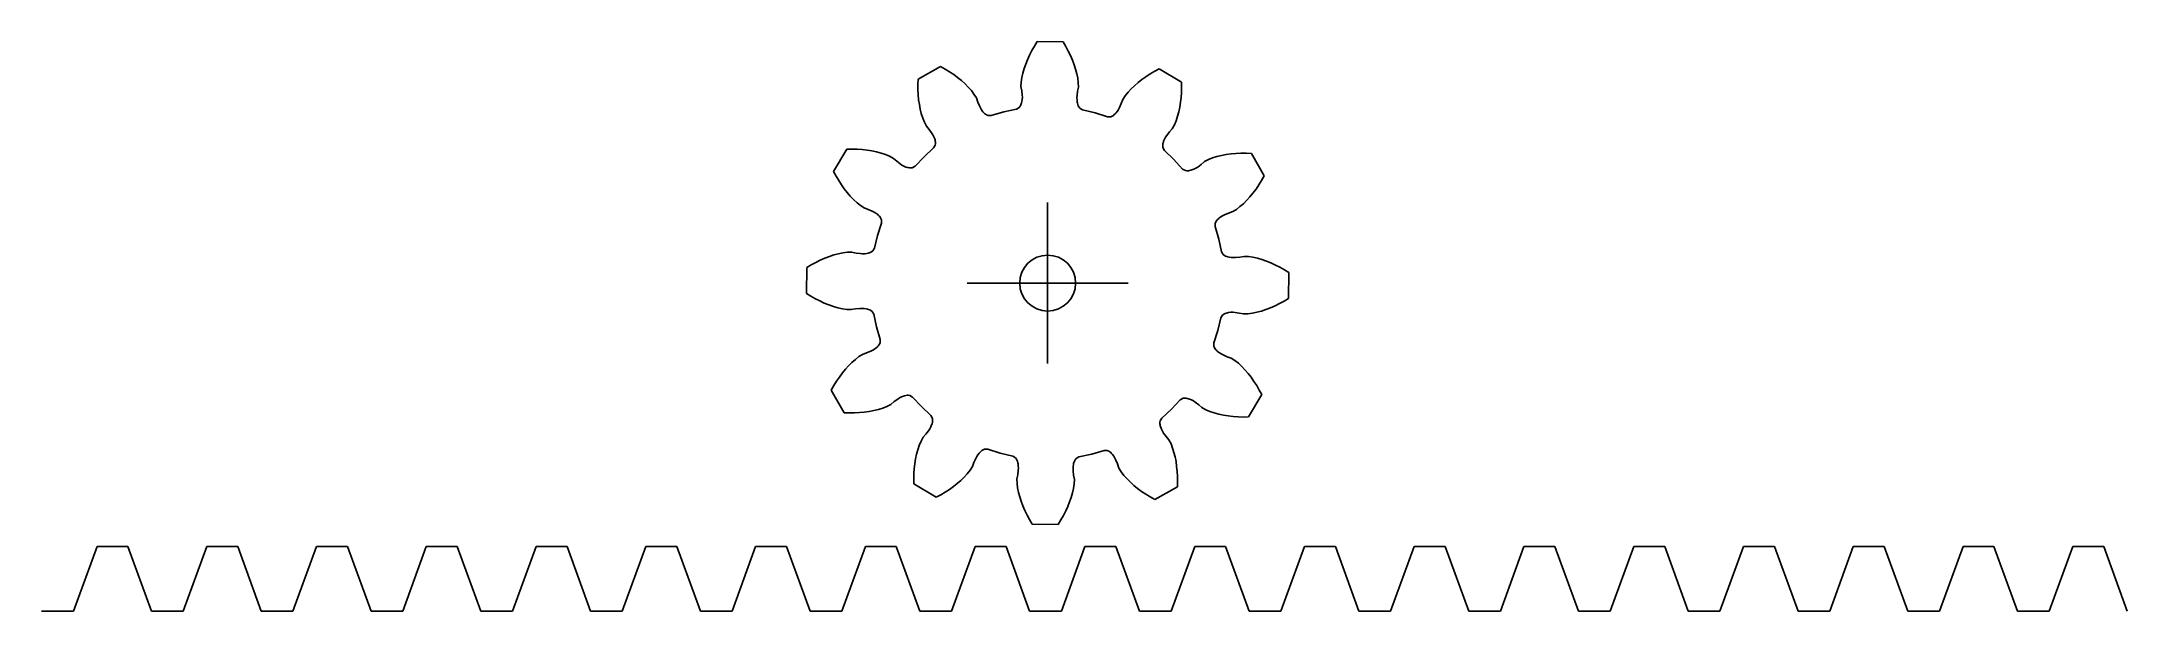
# Model space of a CAD drawing. Extents: x 65 to 214, y -100 to -59.
import ezdxf

# ---------------------------------------------------------------- set-up
doc = ezdxf.new("R2010")
doc.units = 0
doc.header["$MEASUREMENT"] = 0

msp = doc.modelspace()

# ---------------------------------------------------------------- linework, layer by layer
for p, q in [((136.09, -59.69), (136.29, -59.37)), ((136.29, -59.37), (138.14, -59.39)), ((138.14, -59.39), (138.33, -59.72)), ((127.76, -62.06), (129.37, -61.15)), ((129.37, -61.15), (129.7, -61.34)), ((135.35, -61.3), (135.46, -60.98)), ((135.46, -60.98), (135.59, -60.66)), ((135.59, -60.66), (135.74, -60.34)), ((135.74, -60.34), (135.91, -60.01)), ((135.91, -60.01), (136.09, -59.69)), ((138.33, -59.72), (138.5, -60.04)), ((138.5, -60.04), (138.66, -60.37)), ((138.66, -60.37), (138.8, -60.69)), ((138.8, -60.69), (138.93, -61.02)), ((138.93, -61.02), (139.03, -61.34)), ((127.74, -62.43), (127.76, -62.06)), ((127.75, -62.8), (127.74, -62.43)), ((129.7, -61.34), (130.01, -61.53)), ((130.01, -61.53), (130.31, -61.73)), ((130.31, -61.73), (130.59, -61.94)), ((130.59, -61.94), (130.86, -62.16)), ((130.86, -62.16), (131.12, -62.39)), ((131.12, -62.39), (131.35, -62.63)), ((131.35, -62.63), (131.57, -62.87)), ((135.12, -62.58), (135.14, -62.26)), ((135.18, -62.88), (135.12, -62.58)), ((135.14, -62.26), (135.19, -61.94)), ((135.19, -61.94), (135.26, -61.63)), ((135.26, -61.63), (135.35, -61.3)), ((139.03, -61.34), (139.12, -61.67)), ((139.12, -61.67), (139.18, -61.99)), ((139.23, -62.62), (139.17, -62.92)), ((139.18, -61.99), (139.22, -62.31)), ((139.22, -62.31), (139.23, -62.62)), ((143, -62.75), (143.24, -62.52)), ((143.24, -62.52), (143.5, -62.29)), ((143.5, -62.29), (143.78, -62.08)), ((143.78, -62.08), (144.06, -61.88)), ((144.06, -61.88), (144.37, -61.68)), ((144.37, -61.68), (144.69, -61.49)), ((144.69, -61.49), (145.02, -61.31)), ((145.02, -61.31), (146.61, -62.26)), ((146.61, -62.63), (146.6, -63)), ((146.61, -62.26), (146.61, -62.63)), ((127.77, -63.16), (127.75, -62.8)), ((127.8, -63.52), (127.77, -63.16)), ((127.85, -63.86), (127.8, -63.52)), ((127.91, -64.2), (127.85, -63.86)), ((131.57, -62.87), (131.76, -63.13)), ((131.76, -63.13), (131.93, -63.4)), ((131.93, -63.4), (132.03, -63.69)), ((132.03, -63.69), (132.15, -63.97)), ((132.15, -63.97), (132.22, -64.11)), ((132.22, -64.11), (132.3, -64.25)), ((134.8, -64.19), (135, -64.08)), ((135, -64.08), (135.07, -63.99)), ((135.07, -63.99), (135.11, -63.9)), ((135.11, -63.9), (135.14, -63.82)), ((135.14, -63.82), (135.17, -63.74)), ((135.17, -63.74), (135.19, -63.66)), ((135.21, -63.19), (135.18, -62.88)), ((135.19, -63.66), (135.21, -63.5)), ((135.22, -63.34), (135.21, -63.19)), ((135.21, -63.5), (135.22, -63.34)), ((139.13, -63.23), (139.12, -63.38)), ((139.12, -63.38), (139.13, -63.54)), ((139.17, -62.92), (139.13, -63.23)), ((139.13, -63.54), (139.15, -63.7)), ((139.15, -63.7), (139.16, -63.78)), ((139.16, -63.78), (139.19, -63.86)), ((139.19, -63.86), (139.22, -63.95)), ((139.22, -63.95), (139.26, -64.03)), ((139.26, -64.03), (139.33, -64.12)), ((139.33, -64.12), (139.53, -64.24)), ((142.11, -64.22), (142.18, -64.08)), ((142.18, -64.08), (142.3, -63.8)), ((142.3, -63.8), (142.41, -63.51)), ((142.41, -63.51), (142.58, -63.24)), ((142.58, -63.24), (142.78, -62.99)), ((142.78, -62.99), (143, -62.75)), ((146.48, -64.06), (146.41, -64.39)), ((146.54, -63.71), (146.48, -64.06)), ((146.58, -63.36), (146.54, -63.71)), ((146.6, -63), (146.58, -63.36)), ((127.99, -64.52), (127.91, -64.2)), ((128.09, -64.84), (127.99, -64.52)), ((128.21, -65.13), (128.09, -64.84)), ((128.35, -65.41), (128.21, -65.13)), ((128.55, -65.65), (128.35, -65.41)), ((128.73, -65.9), (128.55, -65.65)), ((132.3, -64.25), (132.4, -64.38)), ((132.4, -64.38), (132.45, -64.44)), ((132.45, -64.44), (132.51, -64.5)), ((132.51, -64.5), (132.58, -64.55)), ((132.58, -64.55), (132.66, -64.61)), ((132.66, -64.61), (132.77, -64.65)), ((132.77, -64.65), (132.99, -64.65)), ((132.99, -64.65), (133.89, -64.39)), ((133.89, -64.39), (134.8, -64.19)), ((139.53, -64.24), (140.43, -64.46)), ((140.43, -64.46), (141.32, -64.74)), ((141.32, -64.74), (141.55, -64.74)), ((141.55, -64.74), (141.65, -64.7)), ((141.65, -64.7), (141.73, -64.65)), ((141.73, -64.65), (141.8, -64.59)), ((141.8, -64.59), (141.87, -64.54)), ((141.87, -64.54), (141.92, -64.48)), ((141.92, -64.48), (142.02, -64.35)), ((142.02, -64.35), (142.11, -64.22)), ((145.95, -65.6), (145.74, -65.83)), ((146.1, -65.32), (145.95, -65.6)), ((146.22, -65.03), (146.1, -65.32)), ((146.32, -64.71), (146.22, -65.03)), ((146.41, -64.39), (146.32, -64.71)), ((121.71, -68.65), (122.65, -67.06)), ((122.65, -67.06), (123.03, -67.05)), ((123.03, -67.05), (123.4, -67.06)), ((123.4, -67.06), (123.76, -67.09)), ((123.76, -67.09), (124.11, -67.13)), ((124.11, -67.13), (124.45, -67.19)), ((128.19, -67.6), (128.87, -66.97)), ((128.81, -66.03), (128.73, -65.9)), ((128.89, -66.17), (128.81, -66.03)), ((128.87, -66.97), (128.99, -66.78)), ((128.95, -66.32), (128.89, -66.17)), ((128.97, -66.4), (128.95, -66.32)), ((128.99, -66.48), (128.97, -66.4)), ((129, -66.57), (128.99, -66.48)), ((128.99, -66.78), (129.01, -66.67)), ((129.01, -66.67), (129, -66.57)), ((145.27, -66.74), (145.26, -66.84)), ((145.26, -66.84), (145.28, -66.95)), ((145.28, -66.65), (145.27, -66.74)), ((145.31, -66.57), (145.28, -66.65)), ((145.28, -66.95), (145.39, -67.15)), ((145.33, -66.49), (145.31, -66.57)), ((145.4, -66.34), (145.33, -66.49)), ((145.39, -67.15), (146.07, -67.79)), ((145.47, -66.21), (145.4, -66.34)), ((145.55, -66.08), (145.47, -66.21)), ((145.74, -65.83), (145.55, -66.08)), ((124.45, -67.19), (124.79, -67.26)), ((124.79, -67.26), (125.11, -67.34)), ((125.11, -67.34), (125.42, -67.45)), ((125.42, -67.45), (125.72, -67.57)), ((125.72, -67.57), (125.99, -67.72)), ((125.99, -67.72), (126.23, -67.92)), ((126.23, -67.92), (126.47, -68.11)), ((126.47, -68.11), (126.6, -68.2)), ((126.6, -68.2), (126.74, -68.27)), ((126.74, -68.27), (126.89, -68.34)), ((126.89, -68.34), (126.97, -68.36)), ((126.97, -68.36), (127.05, -68.38)), ((127.05, -68.38), (127.14, -68.4)), ((127.14, -68.4), (127.23, -68.4)), ((127.23, -68.4), (127.34, -68.39)), ((127.34, -68.39), (127.54, -68.28)), ((127.54, -68.28), (128.19, -67.6)), ((146.07, -67.79), (146.69, -68.48)), ((146.69, -68.48), (146.89, -68.59)), ((146.89, -68.59), (147, -68.61)), ((147, -68.61), (147.1, -68.61)), ((147.1, -68.61), (147.19, -68.59)), ((147.19, -68.59), (147.27, -68.57)), ((147.27, -68.57), (147.35, -68.55)), ((147.35, -68.55), (147.5, -68.49)), ((147.5, -68.49), (147.64, -68.42)), ((147.64, -68.42), (147.77, -68.34)), ((147.77, -68.34), (148.02, -68.15)), ((148.02, -68.15), (148.25, -67.95)), ((148.25, -67.95), (148.53, -67.81)), ((148.53, -67.81), (148.83, -67.69)), ((148.83, -67.69), (149.14, -67.59)), ((149.14, -67.59), (149.47, -67.51)), ((149.47, -67.51), (149.8, -67.45)), ((149.8, -67.45), (150.15, -67.4)), ((150.15, -67.4), (150.5, -67.37)), ((150.5, -67.37), (150.86, -67.35)), ((150.86, -67.35), (151.23, -67.35)), ((151.23, -67.35), (151.61, -67.36)), ((151.61, -67.36), (152.52, -68.97)), ((121.89, -68.98), (121.71, -68.65)), ((122.08, -69.3), (121.89, -68.98)), ((122.27, -69.6), (122.08, -69.3)), ((122.48, -69.89), (122.27, -69.6)), ((122.69, -70.17), (122.48, -69.89)), ((151.94, -69.91), (151.72, -70.2)), ((152.14, -69.61), (151.94, -69.91)), ((152.33, -69.3), (152.14, -69.61)), ((152.52, -68.97), (152.33, -69.3)), ((122.91, -70.42), (122.69, -70.17)), ((123.15, -70.67), (122.91, -70.42)), ((123.39, -70.89), (123.15, -70.67)), ((123.64, -71.09), (123.39, -70.89)), ((123.9, -71.26), (123.64, -71.09)), ((124.19, -71.37), (123.9, -71.26)), ((124.48, -71.49), (124.19, -71.37)), ((124.61, -71.56), (124.48, -71.49)), ((124.74, -71.65), (124.61, -71.56)), ((137.03, -82.39), (137.03, -70.88)), ((150.27, -71.53), (149.98, -71.64)), ((150.54, -71.37), (150.27, -71.53)), ((150.79, -71.17), (150.54, -71.37)), ((151.04, -70.96), (150.79, -71.17)), ((151.28, -70.72), (151.04, -70.96)), ((151.5, -70.47), (151.28, -70.72)), ((151.72, -70.2), (151.5, -70.47)), ((124.87, -71.74), (124.74, -71.65)), ((124.85, -73.24), (125.14, -72.35)), ((124.93, -71.8), (124.87, -71.74)), ((124.99, -71.86), (124.93, -71.8)), ((125.05, -71.93), (124.99, -71.86)), ((125.1, -72.02), (125.05, -71.93)), ((125.14, -72.12), (125.1, -72.02)), ((125.14, -72.35), (125.14, -72.12)), ((149.02, -72.37), (149.01, -72.6)), ((149.01, -72.6), (149.28, -73.49)), ((149.06, -72.27), (149.02, -72.37)), ((149.11, -72.19), (149.06, -72.27)), ((149.17, -72.12), (149.11, -72.19)), ((149.23, -72.06), (149.17, -72.12)), ((149.29, -72), (149.23, -72.06)), ((149.42, -71.9), (149.29, -72)), ((149.55, -71.82), (149.42, -71.9)), ((149.69, -71.75), (149.55, -71.82)), ((149.98, -71.64), (149.69, -71.75)), ((121.74, -74.63), (122.06, -74.55)), ((122.06, -74.55), (122.38, -74.48)), ((122.38, -74.48), (122.7, -74.44)), ((122.7, -74.44), (123.02, -74.43)), ((123.02, -74.43), (123.32, -74.49)), ((123.32, -74.49), (123.62, -74.53)), ((123.62, -74.53), (123.78, -74.54)), ((123.78, -74.54), (123.94, -74.54)), ((123.94, -74.54), (124.1, -74.52)), ((124.1, -74.52), (124.18, -74.5)), ((124.18, -74.5), (124.26, -74.48)), ((124.26, -74.48), (124.34, -74.45)), ((124.34, -74.45), (124.43, -74.4)), ((124.43, -74.4), (124.52, -74.34)), ((124.52, -74.34), (124.64, -74.14)), ((124.64, -74.14), (124.85, -73.24)), ((149.28, -73.49), (149.48, -74.4)), ((149.48, -74.4), (149.59, -74.6)), ((149.59, -74.6), (149.68, -74.67)), ((119.77, -77.38), (119.79, -75.53)), ((119.79, -75.53), (120.11, -75.34)), ((120.11, -75.34), (120.44, -75.16)), ((120.44, -75.16), (120.76, -75.01)), ((120.76, -75.01), (121.09, -74.86)), ((121.09, -74.86), (121.41, -74.74)), ((121.41, -74.74), (121.74, -74.63)), ((137.03, -74.64), (137.03, -74.64)), ((137.03, -74.64), (137.03, -74.64)), ((149.68, -74.67), (149.76, -74.72)), ((149.76, -74.72), (149.85, -74.75)), ((149.85, -74.75), (149.93, -74.77)), ((149.93, -74.77), (150.01, -74.79)), ((150.01, -74.79), (150.17, -74.81)), ((150.17, -74.81), (150.32, -74.82)), ((150.32, -74.82), (150.48, -74.82)), ((150.48, -74.82), (150.79, -74.78)), ((150.79, -74.78), (151.09, -74.73)), ((151.09, -74.73), (151.4, -74.74)), ((151.4, -74.74), (151.72, -74.79)), ((151.72, -74.79), (152.04, -74.86)), ((152.04, -74.86), (152.36, -74.96)), ((152.36, -74.96), (152.69, -75.07)), ((152.69, -75.07), (153.01, -75.2)), ((153.01, -75.2), (153.33, -75.35)), ((153.33, -75.35), (153.65, -75.51)), ((153.65, -75.51), (153.97, -75.69)), ((153.97, -75.69), (154.29, -75.89)), ((154.29, -75.89), (154.27, -77.74)), ((120.09, -77.58), (119.77, -77.38)), ((120.41, -77.76), (120.09, -77.58)), ((142.79, -76.64), (131.27, -76.64)), ((120.73, -77.92), (120.41, -77.76)), ((121.05, -78.07), (120.73, -77.92)), ((121.38, -78.2), (121.05, -78.07)), ((121.7, -78.32), (121.38, -78.2)), ((122.02, -78.41), (121.7, -78.32)), ((122.34, -78.48), (122.02, -78.41)), ((122.66, -78.53), (122.34, -78.48)), ((122.97, -78.54), (122.66, -78.53)), ((123.28, -78.49), (122.97, -78.54)), ((123.58, -78.46), (123.28, -78.49)), ((123.74, -78.45), (123.58, -78.46)), ((123.9, -78.46), (123.74, -78.45)), ((124.05, -78.48), (123.9, -78.46)), ((124.14, -78.5), (124.05, -78.48)), ((124.22, -78.52), (124.14, -78.5)), ((124.3, -78.56), (124.22, -78.52)), ((124.39, -78.6), (124.3, -78.56)), ((124.47, -78.67), (124.39, -78.6)), ((124.59, -78.87), (124.47, -78.67)), ((124.78, -79.78), (124.59, -78.87)), ((149.54, -78.93), (149.43, -79.13)), ((149.63, -78.87), (149.54, -78.93)), ((149.72, -78.82), (149.63, -78.87)), ((149.8, -78.79), (149.72, -78.82)), ((149.89, -78.77), (149.8, -78.79)), ((149.97, -78.75), (149.89, -78.77)), ((150.13, -78.73), (149.97, -78.75)), ((150.28, -78.73), (150.13, -78.73)), ((150.44, -78.74), (150.28, -78.73)), ((150.74, -78.78), (150.44, -78.74)), ((151.05, -78.84), (150.74, -78.78)), ((151.36, -78.83), (151.05, -78.84)), ((151.68, -78.79), (151.36, -78.83)), ((152, -78.72), (151.68, -78.79)), ((152.32, -78.64), (152, -78.72)), ((152.65, -78.53), (152.32, -78.64)), ((152.97, -78.41), (152.65, -78.53)), ((153.3, -78.27), (152.97, -78.41)), ((153.63, -78.11), (153.3, -78.27)), ((153.95, -77.93), (153.63, -78.11)), ((154.27, -77.74), (153.95, -77.93)), ((125.05, -80.67), (124.78, -79.78)), ((149.21, -80.04), (148.93, -80.92)), ((149.43, -79.13), (149.21, -80.04)), ((123.27, -82.1), (123.52, -81.9)), ((123.52, -81.9), (123.79, -81.74)), ((123.79, -81.74), (124.08, -81.64)), ((124.08, -81.64), (124.37, -81.52)), ((124.37, -81.52), (124.51, -81.45)), ((124.51, -81.45), (124.64, -81.37)), ((124.64, -81.37), (124.77, -81.27)), ((124.77, -81.27), (124.83, -81.22)), ((124.83, -81.22), (124.89, -81.16)), ((124.89, -81.16), (124.95, -81.09)), ((124.95, -81.09), (125, -81)), ((125, -81), (125.05, -80.9)), ((125.05, -80.9), (125.05, -80.67)), ((148.93, -80.92), (148.92, -81.15)), ((148.92, -81.15), (148.97, -81.26)), ((148.97, -81.26), (149.02, -81.34)), ((149.02, -81.34), (149.07, -81.41)), ((149.07, -81.41), (149.13, -81.47)), ((149.13, -81.47), (149.19, -81.53)), ((149.19, -81.53), (149.32, -81.63)), ((149.32, -81.63), (149.45, -81.71)), ((149.45, -81.71), (149.59, -81.78)), ((149.59, -81.78), (149.87, -81.91)), ((149.87, -81.91), (150.16, -82.01)), ((150.16, -82.01), (150.42, -82.18)), ((121.92, -83.66), (122.13, -83.36)), ((122.13, -83.36), (122.34, -83.07)), ((122.34, -83.07), (122.56, -82.8)), ((122.56, -82.8), (122.79, -82.55)), ((122.79, -82.55), (123.02, -82.31)), ((123.02, -82.31), (123.27, -82.1)), ((150.42, -82.18), (150.68, -82.38)), ((150.68, -82.38), (150.92, -82.61)), ((150.92, -82.61), (151.15, -82.85)), ((151.15, -82.85), (151.37, -83.1)), ((151.37, -83.1), (151.59, -83.38)), ((151.59, -83.38), (151.79, -83.67)), ((121.55, -84.3), (121.73, -83.97)), ((122.46, -85.91), (121.55, -84.3)), ((121.73, -83.97), (121.92, -83.66)), ((126.3, -84.94), (126.05, -85.12)), ((126.43, -84.85), (126.3, -84.94)), ((126.57, -84.78), (126.43, -84.85)), ((126.72, -84.72), (126.57, -84.78)), ((126.79, -84.7), (126.72, -84.72)), ((126.88, -84.68), (126.79, -84.7)), ((126.97, -84.66), (126.88, -84.68)), ((127.06, -84.66), (126.97, -84.66)), ((127.17, -84.68), (127.06, -84.66)), ((127.37, -84.79), (127.17, -84.68)), ((128, -85.48), (127.37, -84.79)), ((146.52, -84.99), (145.88, -85.67)), ((146.72, -84.88), (146.52, -84.99)), ((146.83, -84.87), (146.72, -84.88)), ((146.93, -84.87), (146.83, -84.87)), ((147.01, -84.89), (146.93, -84.87)), ((147.1, -84.91), (147.01, -84.89)), ((147.18, -84.94), (147.1, -84.91)), ((147.32, -85), (147.18, -84.94)), ((147.46, -85.07), (147.32, -85)), ((152.35, -84.62), (151.41, -86.21)), ((151.79, -83.67), (151.99, -83.97)), ((151.99, -83.97), (152.17, -84.29)), ((152.17, -84.29), (152.35, -84.62)), ((122.83, -85.92), (122.46, -85.91)), ((123.2, -85.92), (122.83, -85.92)), ((123.56, -85.9), (123.2, -85.92)), ((123.91, -85.87), (123.56, -85.9)), ((124.26, -85.82), (123.91, -85.87)), ((124.59, -85.76), (124.26, -85.82)), ((124.92, -85.68), (124.59, -85.76)), ((125.23, -85.58), (124.92, -85.68)), ((125.53, -85.46), (125.23, -85.58)), ((125.81, -85.32), (125.53, -85.46)), ((126.05, -85.12), (125.81, -85.32)), ((128.67, -86.12), (128, -85.48)), ((128.79, -86.32), (128.67, -86.12)), ((128.78, -86.62), (128.79, -86.53)), ((128.8, -86.43), (128.79, -86.32)), ((128.79, -86.53), (128.8, -86.43)), ((145.07, -86.49), (145.06, -86.6)), ((145.19, -86.3), (145.07, -86.49)), ((145.88, -85.67), (145.19, -86.3)), ((147.59, -85.16), (147.46, -85.07)), ((147.84, -85.35), (147.59, -85.16)), ((148.07, -85.55), (147.84, -85.35)), ((148.35, -85.7), (148.07, -85.55)), ((148.64, -85.82), (148.35, -85.7)), ((148.95, -85.93), (148.64, -85.82)), ((149.28, -86.01), (148.95, -85.93)), ((149.61, -86.09), (149.28, -86.01)), ((149.95, -86.14), (149.61, -86.09)), ((150.31, -86.18), (149.95, -86.14)), ((150.67, -86.21), (150.31, -86.18)), ((151.03, -86.22), (150.67, -86.21)), ((151.41, -86.21), (151.03, -86.22)), ((127.84, -88.25), (127.97, -87.95)), ((127.97, -87.95), (128.12, -87.67)), ((128.12, -87.67), (128.32, -87.44)), ((128.32, -87.44), (128.51, -87.2)), ((128.51, -87.2), (128.59, -87.07)), ((128.59, -87.07), (128.67, -86.93)), ((128.67, -86.93), (128.73, -86.78)), ((128.73, -86.78), (128.76, -86.7)), ((128.76, -86.7), (128.78, -86.62)), ((145.06, -86.6), (145.06, -86.7)), ((145.06, -86.7), (145.07, -86.79)), ((145.07, -86.79), (145.09, -86.87)), ((145.09, -86.87), (145.12, -86.95)), ((145.12, -86.95), (145.18, -87.1)), ((145.18, -87.1), (145.25, -87.24)), ((145.25, -87.24), (145.33, -87.37)), ((145.33, -87.37), (145.52, -87.62)), ((145.52, -87.62), (145.71, -87.86)), ((145.71, -87.86), (145.86, -88.14)), ((127.53, -89.56), (127.58, -89.21)), ((127.58, -89.21), (127.65, -88.88)), ((127.65, -88.88), (127.74, -88.56)), ((127.74, -88.56), (127.84, -88.25)), ((131.76, -89.48), (131.65, -89.76)), ((131.88, -89.19), (131.76, -89.48)), ((131.96, -89.05), (131.88, -89.19)), ((132.04, -88.92), (131.96, -89.05)), ((132.14, -88.8), (132.04, -88.92)), ((132.2, -88.74), (132.14, -88.8)), ((132.26, -88.68), (132.2, -88.74)), ((132.33, -88.62), (132.26, -88.68)), ((132.41, -88.57), (132.33, -88.62)), ((132.52, -88.53), (132.41, -88.57)), ((132.74, -88.53), (132.52, -88.53)), ((133.63, -88.81), (132.74, -88.53)), ((134.54, -89.03), (133.63, -88.81)), ((134.73, -89.15), (134.54, -89.03)), ((134.8, -89.24), (134.73, -89.15)), ((134.84, -89.32), (134.8, -89.24)), ((134.88, -89.41), (134.84, -89.32)), ((134.9, -89.49), (134.88, -89.41)), ((134.92, -89.57), (134.9, -89.49)), ((138.89, -89.53), (138.88, -89.61)), ((138.92, -89.45), (138.89, -89.53)), ((138.95, -89.37), (138.92, -89.45)), ((139, -89.28), (138.95, -89.37)), ((139.07, -89.19), (139, -89.28)), ((139.27, -89.08), (139.07, -89.19)), ((140.18, -88.88), (139.27, -89.08)), ((139.27, -89.08), (139.27, -89.08)), ((141.07, -88.62), (140.18, -88.88)), ((141.3, -88.62), (141.07, -88.62)), ((141.4, -88.66), (141.3, -88.62)), ((141.48, -88.72), (141.4, -88.66)), ((141.55, -88.77), (141.48, -88.72)), ((141.61, -88.83), (141.55, -88.77)), ((141.67, -88.9), (141.61, -88.83)), ((141.76, -89.02), (141.67, -88.9)), ((141.84, -89.16), (141.76, -89.02)), ((141.92, -89.3), (141.84, -89.16)), ((142.03, -89.58), (141.92, -89.3)), ((145.86, -88.14), (145.97, -88.44)), ((145.97, -88.44), (146.07, -88.75)), ((146.07, -88.75), (146.15, -89.07)), ((146.15, -89.07), (146.22, -89.41)), ((146.22, -89.41), (146.26, -89.75)), ((127.45, -90.64), (127.46, -90.27)), ((127.45, -91.01), (127.45, -90.64)), ((129.05, -91.96), (127.45, -91.01)), ((127.46, -90.27), (127.49, -89.91)), ((127.49, -89.91), (127.53, -89.56)), ((130.56, -90.98), (130.29, -91.19)), ((130.82, -90.75), (130.56, -90.98)), ((131.06, -90.52), (130.82, -90.75)), ((131.28, -90.28), (131.06, -90.52)), ((131.48, -90.03), (131.28, -90.28)), ((131.65, -89.76), (131.48, -90.03)), ((134.83, -90.65), (134.89, -90.35)), ((134.84, -90.97), (134.83, -90.65)), ((134.88, -91.28), (134.84, -90.97)), ((134.89, -90.35), (134.93, -90.04)), ((134.93, -89.73), (134.92, -89.57)), ((134.94, -89.89), (134.93, -89.73)), ((134.93, -90.04), (134.94, -89.89)), ((138.88, -89.61), (138.85, -89.77)), ((138.85, -89.77), (138.85, -89.93)), ((138.85, -89.93), (138.85, -90.08)), ((138.85, -90.08), (138.89, -90.39)), ((138.92, -91.01), (138.88, -91.33)), ((138.89, -90.39), (138.94, -90.69)), ((138.94, -90.69), (138.92, -91.01)), ((142.13, -89.87), (142.03, -89.58)), ((142.3, -90.14), (142.13, -89.87)), ((142.49, -90.4), (142.3, -90.14)), ((142.71, -90.64), (142.49, -90.4)), ((142.95, -90.88), (142.71, -90.64)), ((143.2, -91.11), (142.95, -90.88)), ((146.26, -89.75), (146.3, -90.11)), ((146.3, -90.11), (146.32, -90.47)), ((146.32, -90.84), (146.31, -91.21)), ((146.32, -90.47), (146.32, -90.84)), ((129.38, -91.78), (129.05, -91.96)), ((129.69, -91.59), (129.38, -91.78)), ((130, -91.4), (129.69, -91.59)), ((130.29, -91.19), (130, -91.4)), ((134.94, -91.61), (134.88, -91.28)), ((135.03, -91.93), (134.94, -91.61)), ((135.14, -92.25), (135.03, -91.93)), ((135.26, -92.58), (135.14, -92.25)), ((138.6, -92.29), (138.47, -92.61)), ((138.71, -91.97), (138.6, -92.29)), ((138.8, -91.65), (138.71, -91.97)), ((138.88, -91.33), (138.8, -91.65)), ((143.47, -91.33), (143.2, -91.11)), ((143.75, -91.54), (143.47, -91.33)), ((144.05, -91.74), (143.75, -91.54)), ((144.37, -91.94), (144.05, -91.74)), ((144.69, -92.12), (144.37, -91.94)), ((146.31, -91.21), (144.69, -92.12)), ((135.4, -92.9), (135.26, -92.58)), ((135.56, -93.23), (135.4, -92.9)), ((135.73, -93.55), (135.56, -93.23)), ((135.92, -93.88), (135.73, -93.55)), ((137.78, -93.9), (135.92, -93.88)), ((137.97, -93.58), (137.78, -93.9)), ((138.16, -93.26), (137.97, -93.58)), ((138.32, -92.93), (138.16, -93.26)), ((138.47, -92.61), (138.32, -92.93)), ((67.32, -100.12), (69.01, -95.48)), ((69.01, -95.48), (71.22, -95.48)), ((71.22, -95.48), (72.91, -100.12)), ((75.18, -100.12), (76.86, -95.48)), ((76.86, -95.48), (79.08, -95.48)), ((79.08, -95.48), (80.76, -100.12)), ((83.03, -100.12), (84.72, -95.48)), ((84.72, -95.48), (86.93, -95.48)), ((86.93, -95.48), (88.62, -100.12)), ((90.89, -100.12), (92.57, -95.48)), ((92.57, -95.48), (94.78, -95.48)), ((94.78, -95.48), (96.47, -100.12)), ((98.74, -100.12), (100.43, -95.48)), ((100.43, -95.48), (102.64, -95.48)), ((102.64, -95.48), (104.32, -100.12)), ((106.59, -100.12), (108.28, -95.48)), ((108.28, -95.48), (110.49, -95.48)), ((110.49, -95.48), (112.18, -100.12)), ((114.45, -100.12), (116.13, -95.48)), ((116.13, -95.48), (118.35, -95.48)), ((118.35, -95.48), (120.03, -100.12)), ((122.3, -100.12), (123.99, -95.48)), ((123.99, -95.48), (126.2, -95.48)), ((126.2, -95.48), (127.89, -100.12)), ((130.16, -100.12), (131.84, -95.48)), ((131.84, -95.48), (134.05, -95.48)), ((134.05, -95.48), (135.74, -100.12)), ((138.01, -100.12), (139.7, -95.48)), ((139.7, -95.48), (141.91, -95.48)), ((141.91, -95.48), (143.59, -100.12)), ((145.86, -100.12), (147.55, -95.48)), ((147.55, -95.48), (149.76, -95.48)), ((149.76, -95.48), (151.45, -100.12)), ((153.72, -100.12), (155.4, -95.48)), ((155.4, -95.48), (157.62, -95.48)), ((157.62, -95.48), (159.3, -100.12)), ((161.57, -100.12), (163.26, -95.48)), ((163.26, -95.48), (165.47, -95.48)), ((165.47, -95.48), (167.16, -100.12)), ((169.43, -100.12), (171.11, -95.48)), ((171.11, -95.48), (173.32, -95.48)), ((173.32, -95.48), (175.01, -100.12)), ((177.28, -100.12), (178.97, -95.48)), ((178.97, -95.48), (181.18, -95.48)), ((181.18, -95.48), (182.86, -100.12)), ((185.13, -100.12), (186.82, -95.48)), ((186.82, -95.48), (189.03, -95.48)), ((189.03, -95.48), (190.72, -100.12)), ((192.99, -100.12), (194.67, -95.48)), ((194.67, -95.48), (196.89, -95.48)), ((196.89, -95.48), (198.57, -100.12)), ((200.84, -100.12), (202.53, -95.48)), ((202.53, -95.48), (204.74, -95.48)), ((204.74, -95.48), (206.43, -100.12)), ((208.69, -100.12), (210.38, -95.48)), ((210.38, -95.48), (212.59, -95.48)), ((212.59, -95.48), (214.28, -100.12)), ((65.05, -100.12), (67.32, -100.12)), ((72.91, -100.12), (75.18, -100.12)), ((80.76, -100.12), (83.03, -100.12)), ((88.62, -100.12), (90.89, -100.12)), ((96.47, -100.12), (98.74, -100.12)), ((104.32, -100.12), (106.59, -100.12)), ((112.18, -100.12), (114.45, -100.12)), ((120.03, -100.12), (122.3, -100.12)), ((127.89, -100.12), (130.16, -100.12)), ((135.74, -100.12), (138.01, -100.12)), ((143.59, -100.12), (145.86, -100.12)), ((151.45, -100.12), (153.72, -100.12)), ((159.3, -100.12), (161.57, -100.12)), ((167.16, -100.12), (169.43, -100.12)), ((175.01, -100.12), (177.28, -100.12)), ((182.86, -100.12), (185.13, -100.12)), ((190.72, -100.12), (192.99, -100.12)), ((198.57, -100.12), (200.84, -100.12)), ((206.43, -100.12), (208.69, -100.12))]:
    msp.add_line(p, q)
at = {"linetype": 'Continuous'}
msp.add_circle((137.03, -76.64), 2, dxfattribs=at)

doc.saveas('drawing.dxf')
